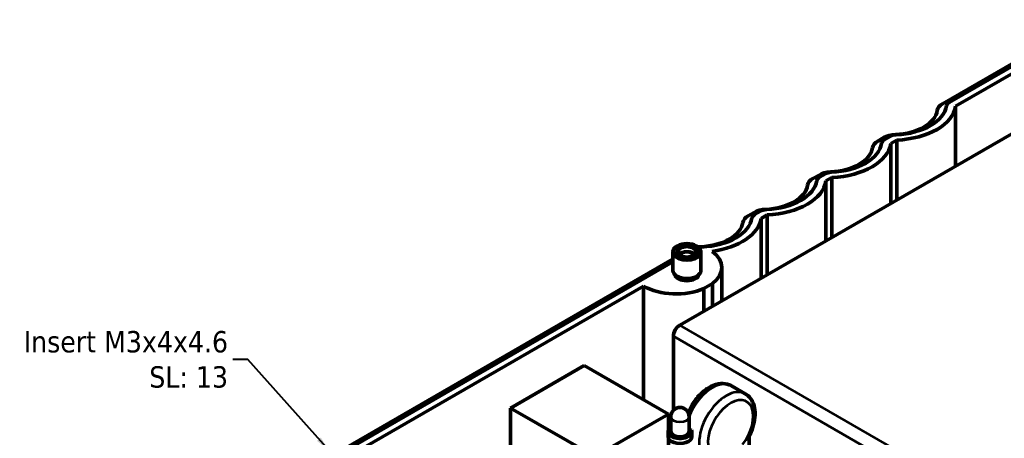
# Model space of a CAD drawing. Header units: millimetres. Extents: x -106 to 841, y -50 to 594.
# Drawn here: x 498.7 to 659.7, y 272.1 to 340.7 of the extents above; entities that cross this region are included whole.
import ezdxf

# ---------------------------------------------------------------- set-up
doc = ezdxf.new("R2010")
doc.units = ezdxf.units.MM
for name, color, linetype, lineweight in [('Symbol (ISO)', 7, 'Continuous', 25), ('Visible (ISO)', 7, 'Continuous', 50), ('Visible Narrow (ISO)', 7, 'Continuous', 35)]:
    doc.layers.add(name, color=color, linetype=linetype, lineweight=lineweight)
doc.styles.add('Note Text (ISO)', font='tahoma.ttf')
doc.dimstyles.new('Default - Method 1b (ISO)$7', dxfattribs={"dimtxt": 3.5, "dimasz": 2.5, "dimexe": 3.175, "dimexo": 0, "dimgap": 0.762, "dimtad": 1, "dimtoh": 1, "dimrnd": 1e-08, "dimtxsty": 'Note Text (ISO)', "dimcen": 0.09, "dimdle": 10, "dimclrd": 256, "dimclre": 256, "dimclrt": 256, "dimazin": 2, "dimtfac": 1, "dimtmove": 0, "dimatfit": 3, "dimfxl": 1, "dimtolj": 1, "dimlwd": -1, "dimlwe": -1, "dimarcsym": 0})

msp = doc.modelspace()

# ---------------------------------------------------------------- linework, layer by layer
at = {"layer": 'Visible (ISO)'}
for p, q in [((673.125, 340.473), (649.649, 326.92)), ((674.185, 340.677), (650.71, 327.124)), ((651.771, 326.511), (670.296, 337.207)), ((651.771, 326.511), (651.771, 316.714)), ((664.286, 323.939), (606.657, 290.667)), ((640.032, 321.367), (639.043, 320.796)), ((641.092, 321.571), (640.103, 321)), ((641.164, 320.388), (642.153, 320.959)), ((642.153, 320.959), (642.153, 311.161)), ((641.164, 320.388), (641.164, 310.59)), ((629.425, 315.243), (628.436, 314.672)), ((630.486, 315.447), (629.497, 314.876)), ((630.557, 314.264), (631.546, 314.835)), ((630.557, 314.264), (630.557, 304.466)), ((631.546, 314.835), (631.546, 305.037)), ((619.879, 309.324), (618.89, 308.753)), ((618.818, 309.12), (617.829, 308.549)), ((619.951, 308.14), (620.94, 308.711)), ((619.951, 308.14), (619.951, 298.342)), ((620.94, 308.711), (620.94, 298.913)), ((606.293, 303.643), (606.187, 303.582)), ((609.333, 303.643), (609.439, 303.582)), ((605.513, 301.438), (551.775, 270.412)), ((605.513, 299.622), (605.513, 302.643)), ((610.113, 299.622), (610.113, 302.643)), ((605.513, 301.029), (552.137, 270.213)), ((613.52, 300.097), (613.52, 294.63)), ((606.293, 298.622), (606.187, 298.683)), ((606.313, 298.328), (606.313, 298.61)), ((609.313, 298.328), (609.313, 298.61)), ((609.333, 298.622), (609.439, 298.683)), ((552.741, 269.337), (600.717, 297.036)), ((600.717, 297.036), (600.717, 278.414)), ((610.597, 296.667), (612.011, 297.484)), ((610.597, 292.942), (610.597, 296.667)), ((612.011, 297.484), (612.005, 297.488)), ((612.011, 297.484), (612.011, 293.759)), ((605.596, 288.83), (605.596, 276.716)), ((590.998, 284.025), (578.977, 277.085)), ((604.787, 276.065), (590.998, 284.025)), ((615.108, 280.723), (617.37, 279.416)), ((578.977, 277.085), (592.766, 269.124)), ((578.977, 268.421), (578.977, 277.085)), ((592.766, 269.124), (604.787, 276.065)), ((604.787, 273.501), (604.787, 276.065)), ((605.179, 273.228), (605.179, 275.678)), ((608.179, 273.228), (608.179, 275.678)), ((604.787, 274.146), (605.157, 273.932)), ((604.729, 273.228), (604.729, 272.412)), ((608.585, 273.465), (608.179, 273.7)), ((608.629, 273.228), (608.629, 272.412)), ((617.985, 272.445), (617.985, 268.921)), ((604.787, 260.551), (604.787, 272.139))]:
    msp.add_line(p, q, dxfattribs=at)
msp.add_arc((606.679, 275.678), 1.5, 0, 180, dxfattribs=at)
for centre, major_axis, start_param, end_param in [((651.771, 326.511), (-1.5, 0), 5.4977871, 6.2023346), ((641.305, 326.185), (7.5, 0), 4.7932397, 6.2023346), ((641.305, 327.001), (9, 0), 4.7932397, 6.2023346), ((641.305, 327.001), (10.5, 0), 4.7932397, 6.2023346), ((651.771, 325.695), (-3, 0), 5.4977871, 6.2023346), ((641.164, 319.571), (-3, 0), 5.4977871, 6.2023346), ((641.164, 320.388), (-1.5, 0), 5.4977871, 6.2023346), ((642.153, 320.142), (3, 0), 1.6516471, 2.3561945), ((642.153, 320.959), (-1.5, 0), 4.7932397, 5.4977871), ((630.698, 320.061), (7.5, 0), 4.7932397, 6.2023346), ((630.698, 320.877), (9, 0), 4.7932397, 6.2023346), ((630.698, 320.877), (10.5, 0), 4.7932397, 6.2023346), ((631.546, 314.019), (3, 0), 1.6516471, 2.3561945), ((620.092, 314.754), (9, 0), 4.7932397, 6.2023346), ((620.092, 314.754), (10.5, 0), 4.7932397, 6.2023346), ((630.557, 313.448), (-3, 0), 5.4977871, 6.2023346), ((630.557, 314.264), (-1.5, 0), 5.4977871, 6.2023346), ((631.546, 314.835), (-1.5, 0), 4.7932397, 5.4977871), ((620.092, 313.937), (7.5, 0), 4.7932397, 6.2023346), ((620.94, 307.895), (3, 0), 1.6516471, 2.3561945), ((620.94, 308.711), (-1.5, 0), 4.7932397, 5.4977871), ((609.485, 308.63), (9, 0), 4.7932397, 6.2023346), ((609.485, 308.63), (10.5, 0), 4.950606, 6.2023346), ((619.951, 307.324), (-3, 0), 5.4977871, 6.2023346), ((619.951, 308.14), (-1.5, 0), 5.4977871, 6.2023346), ((609.485, 307.813), (7.5, 0), 4.7932397, 6.2023346), ((607.813, 302.643), (-2.3, 0), 5.4977871, 10.2101761), ((607.813, 302.643), (-1.5, 0), 2.4050221, 7.0197559), ((610.333, 301.771), (3, 0), 1.6516471, 1.8064985), ((610.333, 302.588), (-1.5, 0), 4.7932397, 5.1286413), ((607.813, 301.824), (-1.5, 0), 3.6342735, 5.7905044), ((607.813, 301.949), (-1.193, 0), 3.3590367, 6.0657413), ((606.02, 300.097), (7.5, 0), 5.6362991, 6.9392979), ((607.813, 299.622), (2.3, 0), 3.1415927, 6.2831853), ((607.813, 299.091), (2, 0), 3.2629141, 6.1618639), ((607.813, 299.5), (2.15, 0), 3.9269908, 5.4977871), ((606.02, 300.097), (7.5, 0), 3.9269908, 5.3688329), ((606.657, 289.442), (-0.75, -1.299), 3.9269908, 5.4977871), ((606.679, 273.228), (-1.95, 0), 5.5900254, 9.6370202), ((606.02, 278.868), (-7.5, 0), 1.4056077, 1.4583799), ((606.679, 272.412), (-1.95, 0), 0, 3.1415927), ((606.679, 273.228), (1.5, 0), 3.1415927, 6.2831853)]:
    msp.add_ellipse(centre, major_axis=major_axis, ratio=0.5773503, start_param=start_param, end_param=end_param, dxfattribs=at)
for major_axis in [(2.15, 0), (-1.65, 0)]:
    msp.add_ellipse((607.813, 302.766), major_axis=major_axis, ratio=0.5773503, dxfattribs=at)
for points, knots in [([(608.008, 276.373), (608.27, 276.966), (608.594, 277.54), (609.347, 278.613), (609.778, 279.11), (610.709, 279.97), (611.211, 280.331), (612.252, 280.865), (612.792, 281.04), (613.815, 281.131), (614.299, 281.074), (614.868, 280.849), (614.99, 280.79), (615.108, 280.723)], [6.884752, 6.884752, 6.884752, 6.884752, 7.2207374, 7.2207374, 7.5633986, 7.5633986, 7.9097183, 7.9097183, 8.2538651, 8.2538651, 8.5539968, 8.5539968, 8.6393798, 8.6393798, 8.6393798, 8.6393798]), ([(617.37, 279.416), (617.712, 279.219), (618.009, 278.947), (618.498, 278.28), (618.679, 277.878), (618.921, 276.982), (618.971, 276.48), (618.939, 275.444), (618.858, 274.908), (618.582, 273.832), (618.386, 273.292), (618.08, 272.634), (618.014, 272.501), (617.946, 272.369)], [2.3561945, 2.3561945, 2.3561945, 2.3561945, 2.6047473, 2.6047473, 2.8780764, 2.8780764, 3.1773072, 3.1773072, 3.476538, 3.476538, 3.7757687, 3.7757687, 3.8523483, 3.8523483, 3.8523483, 3.8523483]), ([(617.604, 272.126), (617.605, 272.127), (617.606, 272.127), (617.707, 272.158), (617.79, 272.201), (617.892, 272.288), (617.923, 272.327), (617.946, 272.369)], [-1.42473076, -1.42473076, -1.42473076, -1.42473076, -1.42357424, -1.42357424, -1.32848839, -1.32848839, -1.26851998, -1.26851998, -1.26851998, -1.26851998])]:
    msp.add_open_spline(points, degree=3, knots=knots, dxfattribs=at)
at = {"layer": 'Visible Narrow (ISO)'}
for p, q in [((656.154, 262.09), (606.657, 290.667)), ((605.596, 288.83), (655.093, 260.253))]:
    msp.add_line(p, q, dxfattribs=at)
for centre, major_axis, start_param, end_param in [((611.983, 275.31), (3.125, 5.413), 0, 1.8222647), ((614.245, 274.003), (-3.125, -5.413), 3.1415927, 6.2831853), ((614.952, 273.595), (2.625, 4.547), 4.4855388, 9.9541032), ((606.679, 275.678), (1.5, 0), 3.1415927, 6.2831853)]:
    msp.add_ellipse(centre, major_axis=major_axis, ratio=0.5773503, start_param=start_param, end_param=end_param, dxfattribs=at)

# ---------------------------------------------------------------- texts
at = {"layer": 'Symbol (ISO)', "insert": (532.748, 285.028), "char_height": 3.5, "width": 34.44692, "attachment_point": 6, "line_spacing_factor": 0.987884, "style": 'Note Text (ISO)'}
msp.add_mtext('\\fTahoma|b0|i0;Insert M3x4x4.6\\PSL: 13', dxfattribs=at)

# ---------------------------------------------------------------- leaders
at = {"layer": 'Symbol (ISO)', "annotation_type": 0, "has_hookline": 1, "hookline_direction": 1, "text_width": 34.081}
msp.add_leader([(549.275, 270.112), (536.01, 285.028), (533.51, 285.028)], dimstyle='Default - Method 1b (ISO)$7', override={"dimtad": 0}, dxfattribs=at)

doc.saveas('drawing.dxf')
